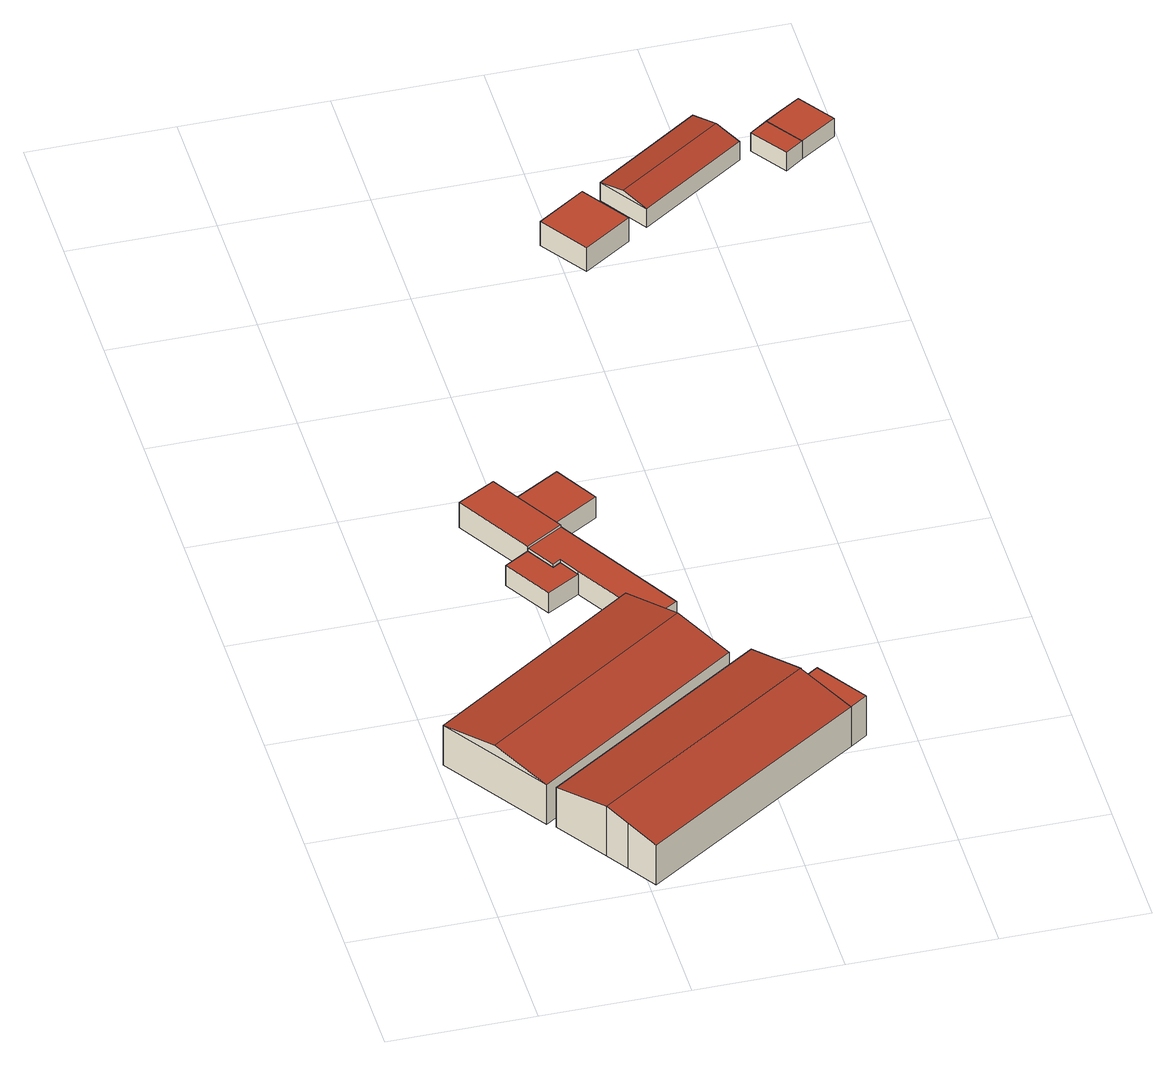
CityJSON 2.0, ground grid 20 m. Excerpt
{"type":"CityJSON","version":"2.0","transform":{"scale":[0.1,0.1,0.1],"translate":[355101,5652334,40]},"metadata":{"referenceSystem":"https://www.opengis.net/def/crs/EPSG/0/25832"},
"CityObjects":{
"building1":{"type":"Building","attributes":{"Geometrietyp2DReferenz":"3000","Gemeindeschluessel":"05315000","function":"31001_3210","roofType":"3100","measuredHeight":8.09,"storeysAboveGround":1},"address":[{"country":"Germany","locality":"Köln","thoroughfareNumber":"518","thoroughfareName":"Emdener Str."}],"geometry":[{"type":"Solid","lod":"2","boundaries":[[[[0,1,2,3]],[[4,5,1,0]],[[6,7,5,4]],[[3,2,7,6]],[[0,8,4]],[[6,9,3]],[[3,9,8,0]],[[4,8,9,6]],[[1,5,7,2]]]],"semantics":{"surfaces":[{"type":"WallSurface"},{"type":"RoofSurface"},{"type":"GroundSurface"}],"values":[[0,0,0,0,0,0,1,1,2]]}}]},
"building2":{"type":"Building","attributes":{"Gemeindeschluessel":"05315000","Geometrietyp2DReferenz":"3000","function":"31001_3210"},"address":[{"country":"Germany","locality":"Köln","thoroughfareNumber":"80","thoroughfareName":"Emdener Str."}],"children":["building2-1","building2-2"]},
"building2-1":{"type":"BuildingPart","attributes":{"roofType":"3100","measuredHeight":8.06,"storeysAboveGround":1},"parents":["building2"],"geometry":[{"type":"MultiSurface","lod":"2","boundaries":[[[10,11,12,13]],[[14,15,11,10]],[[16,17,15,14]],[[18,19,17,16]],[[20,21,19,18]],[[22,23,21,20]],[[13,12,24,25]],[[18,16,14,20]],[[10,13,25,22,20,14]],[[11,15,17,19,21,23,24,12]],[[22,25,26]],[[24,23,26,25]]],"semantics":{"surfaces":[{"type":"WallSurface"},{"type":"RoofSurface"},{"type":"GroundSurface"},{"type":"ClosureSurface"}],"values":[0,0,0,0,0,0,0,1,1,2,0,3]}}]},
"building2-2":{"type":"BuildingPart","attributes":{"roofType":"1000","measuredHeight":6.5,"storeysAboveGround":1},"parents":["building2"],"geometry":[{"type":"Solid","lod":"2","boundaries":[[[[27,28,23,26]],[[29,30,28,27]],[[25,24,30,29]],[[29,27,26,25]],[[28,30,24,23]],[[25,26,23,24]]]],"semantics":{"surfaces":[{"type":"WallSurface"},{"type":"RoofSurface"},{"type":"GroundSurface"},{"type":"ClosureSurface"}],"values":[[0,0,0,1,2,3]]}}]},
"building3":{"type":"Building","attributes":{"Geometrietyp2DReferenz":"3000","Gemeindeschluessel":"05315000","function":"31001_2080","roofType":"1000","measuredHeight":3.28,"storeysAboveGround":1},"address":[{"country":"Germany","locality":"Köln","thoroughfareNumber":"517","thoroughfareName":"Emdener Str."}],"geometry":[{"type":"Solid","lod":"2","boundaries":[[[[31,32,33,34]],[[35,36,32,31]],[[37,38,36,35]],[[39,40,38,37]],[[41,42,40,39]],[[34,33,42,41]],[[39,37,35,31,34,41]],[[32,36,38,40,42,33]]]],"semantics":{"surfaces":[{"type":"WallSurface"},{"type":"RoofSurface"},{"type":"GroundSurface"}],"values":[[0,0,0,0,0,0,1,2]]}}]},
"building4":{"type":"Building","attributes":{"Geometrietyp2DReferenz":"3000","Gemeindeschluessel":"05315000","function":"31001_2080","roofType":"1000","measuredHeight":4.05,"storeysAboveGround":1},"address":[{"country":"Germany","locality":"Köln","thoroughfareNumber":"516","thoroughfareName":"Emdener Str."}],"geometry":[{"type":"Solid","lod":"2","boundaries":[[[[43,44,45,46]],[[47,33,44,43]],[[48,49,33,47]],[[46,45,49,48]],[[47,43,46,48]],[[44,33,49,45]]]],"semantics":{"surfaces":[{"type":"WallSurface"},{"type":"RoofSurface"},{"type":"GroundSurface"}],"values":[[0,0,0,0,1,2]]}}]},
"building5":{"type":"Building","attributes":{"Geometrietyp2DReferenz":"3000","Gemeindeschluessel":"05315000","function":"31001_2080","roofType":"1000","measuredHeight":3.82,"storeysAboveGround":1},"address":[{"country":"Germany","locality":"Köln","thoroughfareNumber":"515","thoroughfareName":"Emdener Str."}],"geometry":[{"type":"Solid","lod":"2","boundaries":[[[[50,51,44,52]],[[53,54,51,50]],[[55,38,54,53]],[[56,36,38,55]],[[57,32,36,56]],[[58,33,32,57]],[[52,44,33,58]],[[57,56,55,53,50,52,58]],[[51,54,38,36,32,33,44]]]],"semantics":{"surfaces":[{"type":"WallSurface"},{"type":"RoofSurface"},{"type":"GroundSurface"}],"values":[[0,0,0,0,0,0,0,1,2]]}}]},
"building6":{"type":"Building","attributes":{"Geometrietyp2DReferenz":"3000","Gemeindeschluessel":"05315000","function":"51009_1610","roofType":"1000","measuredHeight":3.55},"geometry":[{"type":"Solid","lod":"2","boundaries":[[[[59,60,61,62]],[[63,64,60,59]],[[65,66,64,63]],[[62,61,66,65]],[[63,59,62,65]],[[60,64,66,61]]]],"semantics":{"surfaces":[{"type":"WallSurface"},{"type":"RoofSurface"},{"type":"GroundSurface"}],"values":[[0,0,0,0,1,2]]}}]},
"building7":{"type":"Building","attributes":{"Geometrietyp2DReferenz":"3000","Gemeindeschluessel":"05315000","function":"31001_2000","roofType":"1000","measuredHeight":3.97},"address":[{"country":"Germany","locality":"Köln","thoroughfareNumber":"4","thoroughfareName":"Industriestr."}],"geometry":[{"type":"Solid","lod":"2","boundaries":[[[[67,68,69,70]],[[71,72,68,67]],[[73,74,72,71]],[[70,69,74,73]],[[71,67,70,73]],[[68,72,74,69]]]],"semantics":{"surfaces":[{"type":"WallSurface"},{"type":"RoofSurface"},{"type":"GroundSurface"}],"values":[[0,0,0,0,1,2]]}}]},
"building8":{"type":"Building","attributes":{"Geometrietyp2DReferenz":"3000","Gemeindeschluessel":"05315000","function":"31001_2111","roofType":"3100","measuredHeight":3.84,"storeysAboveGround":1},"address":[{"country":"Germany","locality":"Köln","thoroughfareNumber":"4","thoroughfareName":"Industriestr."}],"geometry":[{"type":"Solid","lod":"2","boundaries":[[[[75,76,77]],[[78,79,80]],[[80,79,76,75]],[[77,76,79,78]],[[81,82,83,84]],[[75,81,84,80]],[[77,82,81,75]],[[78,83,82,77]],[[80,84,83,78]]]],"semantics":{"surfaces":[{"type":"WallSurface"},{"type":"RoofSurface"},{"type":"GroundSurface"}],"values":[[0,0,1,1,2,0,0,0,0]]}}]},
"building9":{"type":"Building","attributes":{"Geometrietyp2DReferenz":"3000","Gemeindeschluessel":"05315000","function":"31001_2000","roofType":"1000","measuredHeight":3.01},"address":[{"country":"Germany","locality":"Köln","thoroughfareNumber":"4","thoroughfareName":"Industriestr."}],"geometry":[{"type":"Solid","lod":"2","boundaries":[[[[85,86,87,88]],[[89,90,86,85]],[[91,92,90,89]],[[88,87,92,91]],[[89,85,88,91]],[[86,90,92,87]]]],"semantics":{"surfaces":[{"type":"WallSurface"},{"type":"RoofSurface"},{"type":"GroundSurface"}],"values":[[0,0,0,0,1,2]]}}]},
"building10":{"type":"Building","attributes":{"Geometrietyp2DReferenz":"3000","Gemeindeschluessel":"05315000","function":"31001_2000","roofType":"1000","measuredHeight":2.92},"address":[{"country":"Germany","locality":"Köln","thoroughfareNumber":"4","thoroughfareName":"Industriestr."}],"geometry":[{"type":"Solid","lod":"2","boundaries":[[[[93,94,95,96]],[[97,98,94,93]],[[85,86,98,97]],[[88,87,86,85]],[[96,95,87,88]],[[85,97,93,96,88]],[[94,98,86,87,95]]]],"semantics":{"surfaces":[{"type":"WallSurface"},{"type":"RoofSurface"},{"type":"GroundSurface"}],"values":[[0,0,0,0,0,1,2]]}}]}
},
"vertices":[
[105,158,76],[105,158,11],[393,351,11],[393,351,76],[8,304,76],[8,304,11],[296,497,76],[296,497,11],[56,231,92],[345,424,92],
[182,47,86],[182,47,12],[208,7,12],[208,7,77],[162,78,93],[162,78,12],[115,149,77],[115,149,12],[421,349,77],[421,349,12],[467,279,93],[467,279,12],[468,277,92],[468,277,12],[514,208,12],[514,208,77],[468,277,77],
[492,293,77],[492,293,12],[538,224,77],[538,224,12],
[230,605,44],[230,605,11],[207,644,11],[207,644,44],[241,612,44],[241,612,11],[257,584,44],[257,584,11],[212,558,44],[212,558,11],[173,624,44],[173,624,11],
[258,674,52],[258,674,11],[197,778,11],[197,778,52],[207,644,52],[145,749,52],[145,749,11],
[362,495,49],[362,495,11],[258,674,49],[323,472,49],[323,472,11],[257,584,49],[241,612,49],[230,605,49],[207,644,49],
[316,723,46],[316,723,11],[281,783,11],[281,783,46],[252,685,46],[252,685,11],[216,745,46],[216,745,11],
[494,1239,48],[494,1239,9],[450,1304,9],[450,1304,48],[428,1195,48],[428,1195,9],[384,1260,48],[384,1260,9],
[522,1258,41],[500,1291,49],[479,1323,41],[625,1421,41],[647,1389,49],[669,1356,41],[522,1258,11],[479,1323,11],[625,1421,11],[669,1356,11],
[745,1335,43],[745,1335,13],[711,1384,13],[711,1384,43],[720,1318,43],[720,1318,13],[686,1367,43],[686,1367,13],
[761,1417,43],[761,1417,13],[733,1399,13],[733,1399,43],[795,1368,43],[795,1368,13]
]}
